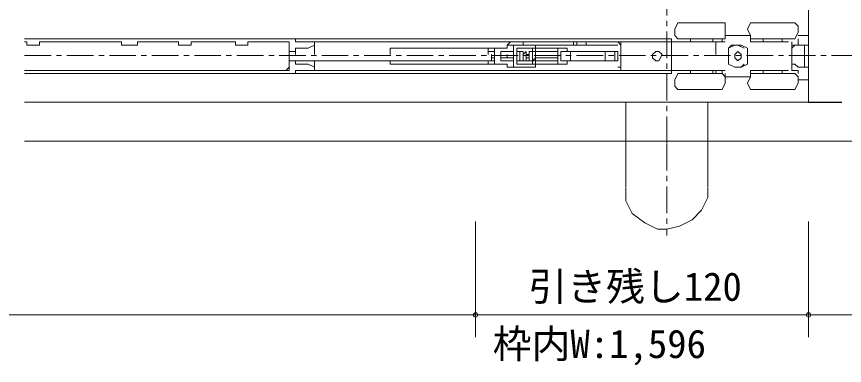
# Model space of a CAD drawing. Units: millimetres at full size; details may follow other scales. Extents: x -800 to 800, y -560 to 560.
# Drawn here: x -488.3 to -189.9, y -366.6 to -241 of the extents above; entities that cross this region are included whole.
import ezdxf
from ezdxf.enums import TextEntityAlignment as Align

# ---------------------------------------------------------------- set-up
doc = ezdxf.new("R2010")
doc.units = ezdxf.units.MM
doc.header["$LTSCALE"] = 4
doc.header["$PDMODE"] = 32
doc.header["$PDSIZE"] = 1.6
doc.linetypes.add('DASHED3', pattern=[4, 3, -1])
doc.linetypes.add('USER12', pattern=[3.826934, 2.391833, -0.478367, 0.478367, -0.478367])
doc.layers.add('3-0', color=4, linetype='Continuous', lineweight=9)
doc.styles.add('ＭＳ ゴシック', font='')
doc.styles.get('ＭＳ ゴシック').set_extended_font_data('MS Gothic')

msp = doc.modelspace()

# ---------------------------------------------------------------- linework, layer by layer
at = {"layer": '3-0', "linetype": 'USER12'}
for p, q in [((-253.916, -286.545), (-253.916, -190.841)), ((-485.452, -254.942), (-61.971, -254.942)), ((-253.916, -286.841), (-253.916, -319.845))]:
    msp.add_line(p, q, dxfattribs=at)
at = {"layer": '3-0', "color": 7, "lineweight": 18}
for p, q in [((-202.864, -271.733), (-202.864, -238.692)), ((-202.864, -271.733), (-485.452, -271.733)), ((-268.723, -302.461), (-268.723, -271.733)), ((-239.105, -271.733), (-239.105, -302.461)), ((-485.452, -285.811), (-61.971, -285.811))]:
    msp.add_line(p, q, dxfattribs=at)
at = {"layer": '3-0'}
for p, q in [((-233.999, -243.25), (-249.945, -243.25)), ((-207.792, -243.25), (-223.743, -243.25)), ((-485.452, -248.948), (-387.802, -248.948)), ((-485.452, -250.085), (-484.646, -250.085)), ((-485.452, -250.085), (-484.646, -250.085)), ((-480.088, -250.085), (-450.465, -250.085)), ((-444.768, -250.085), (-429.961, -250.085)), ((-425.403, -250.085), (-409.451, -250.085)), ((-404.895, -250.085), (-390.083, -250.085)), ((-390.083, -250.085), (-391.219, -250.085)), ((-390.083, -260.339), (-390.083, -250.085)), ((-386.661, -248.948), (-387.802, -248.948)), ((-253.367, -248.948), (-386.661, -248.948)), ((-386.661, -250.085), (-253.367, -250.085)), ((-310.333, -250.085), (-311.469, -251.227)), ((-305.771, -250.085), (-305.771, -251.227)), ((-287.542, -251.227), (-287.542, -250.085)), ((-282.986, -248.948), (-286.406, -248.948)), ((-282.986, -248.948), (-286.406, -248.948)), ((-286.406, -251.227), (-286.406, -250.085)), ((-282.986, -250.085), (-282.986, -251.227)), ((-270.455, -251.227), (-271.595, -250.085)), ((-270.455, -250.085), (-270.455, -260.339)), ((-252.226, -248.948), (-253.367, -248.948)), ((-253.367, -250.085), (-252.226, -250.085)), ((-252.226, -248.948), (-252.226, -250.085)), ((-252.226, -250.085), (-236.275, -250.085)), ((-252.226, -260.339), (-252.226, -250.085)), ((-252.226, -250.085), (-251.086, -250.085)), ((-249.945, -248.948), (-233.999, -248.948)), ((-245.389, -250.085), (-245.389, -248.948)), ((-237.414, -248.948), (-237.414, -250.085)), ((-236.275, -250.085), (-233.999, -250.085)), ((-236.275, -250.085), (-236.275, -254.646)), ((-233.999, -250.085), (-233.999, -248.948)), ((-233.999, -248.948), (-232.858, -248.948)), ((-233.999, -250.085), (-232.858, -250.085)), ((-223.743, -247.807), (-232.858, -247.807)), ((-232.858, -248.948), (-232.858, -247.807)), ((-223.743, -248.948), (-223.743, -247.807)), ((-223.743, -248.948), (-207.792, -248.948)), ((-219.187, -250.085), (-219.187, -248.948)), ((-212.348, -248.948), (-212.348, -250.085)), ((-208.931, -254.646), (-208.931, -250.085)), ((-390.083, -254.646), (-390.083, -253.504)), ((-387.802, -253.504), (-387.802, -254.646)), ((-380.969, -254.646), (-380.969, -251.227)), ((-353.622, -254.646), (-353.622, -252.366)), ((-353.622, -252.366), (-318.306, -252.366)), ((-318.306, -253.504), (-318.306, -252.366)), ((-316.025, -252.366), (-318.306, -252.366)), ((-318.306, -253.504), (-318.306, -254.646)), ((-318.306, -253.504), (-316.025, -253.504)), ((-313.75, -253.504), (-313.75, -254.646)), ((-313.75, -253.504), (-309.192, -253.504)), ((-309.192, -251.227), (-311.469, -251.227)), ((-311.469, -252.366), (-311.469, -251.227)), ((-271.595, -251.227), (-310.333, -251.227)), ((-306.911, -253.504), (-308.052, -253.504)), ((-306.911, -256.923), (-306.911, -253.504)), ((-302.354, -254.646), (-302.354, -253.504)), ((-301.213, -252.366), (-293.24, -252.366)), ((-289.823, -252.366), (-301.213, -252.366)), ((-301.213, -254.646), (-301.213, -253.504)), ((-293.24, -253.504), (-301.213, -253.504)), ((-289.823, -252.366), (-293.24, -252.366)), ((-293.24, -253.504), (-293.24, -252.366)), ((-293.24, -254.646), (-293.24, -253.504)), ((-292.099, -253.504), (-273.872, -253.504)), ((-292.099, -253.504), (-290.965, -253.504)), ((-290.965, -253.504), (-288.684, -253.504)), ((-288.684, -253.504), (-287.542, -253.504)), ((-278.428, -253.504), (-287.542, -253.504)), ((-277.289, -253.504), (-278.428, -253.504)), ((-277.289, -253.504), (-276.152, -253.504)), ((-272.731, -253.504), (-276.152, -253.504)), ((-273.872, -253.504), (-272.731, -253.504)), ((-272.731, -253.504), (-272.731, -256.923)), ((-270.455, -251.227), (-270.455, -259.201)), ((-231.718, -254.646), (-231.718, -252.366)), ((-224.884, -258.062), (-224.884, -252.366)), ((-224.884, -252.366), (-224.884, -254.646)), ((-204.375, -259.201), (-204.375, -251.227)), ((-202.864, -259.201), (-202.864, -251.227)), ((-202.864, -259.201), (-202.864, -251.227)), ((-317.166, -255.783), (-317.166, -254.646)), ((-317.166, -256.923), (-317.166, -254.646)), ((-316.025, -254.646), (-316.025, -255.783)), ((-316.025, -254.646), (-316.025, -256.923)), ((-311.469, -255.783), (-313.75, -255.783)), ((-311.469, -255.783), (-311.469, -254.646)), ((-311.469, -255.783), (-309.192, -255.783)), ((-302.354, -256.923), (-302.354, -254.646)), ((-301.213, -255.783), (-302.354, -256.923)), ((-301.213, -254.646), (-301.213, -255.783)), ((-293.24, -254.646), (-293.24, -255.783)), ((-231.718, -254.646), (-231.718, -258.062)), ((-228.301, -256.923), (-229.441, -255.783)), ((-224.884, -258.062), (-224.884, -254.646)), ((-208.931, -254.646), (-208.931, -260.339)), ((-391.219, -260.339), (-390.083, -259.201)), ((-318.306, -256.923), (-390.083, -256.923)), ((-380.969, -256.923), (-380.969, -259.201)), ((-353.622, -256.923), (-353.622, -258.062)), ((-318.306, -258.062), (-353.622, -258.062)), ((-318.306, -256.923), (-317.166, -256.923)), ((-316.025, -256.923), (-318.306, -256.923)), ((-311.469, -259.201), (-309.192, -259.201)), ((-311.469, -259.201), (-310.333, -259.201)), ((-308.052, -256.923), (-306.911, -256.923)), ((-304.635, -256.923), (-303.494, -256.923)), ((-302.354, -256.923), (-301.213, -256.923)), ((-302.354, -256.923), (-302.354, -258.062)), ((-301.213, -258.062), (-302.354, -258.062)), ((-293.24, -256.923), (-301.213, -256.923)), ((-301.213, -258.062), (-301.213, -256.923)), ((-301.213, -258.062), (-293.24, -258.062)), ((-301.213, -258.062), (-289.823, -258.062)), ((-293.24, -256.923), (-293.24, -258.062)), ((-293.24, -258.062), (-289.823, -258.062)), ((-290.965, -256.923), (-292.099, -256.923)), ((-287.542, -256.923), (-288.684, -256.923)), ((-287.542, -256.923), (-278.428, -256.923)), ((-278.428, -256.923), (-277.289, -256.923)), ((-276.152, -256.923), (-272.731, -256.923)), ((-272.731, -256.923), (-273.872, -256.923)), ((-204.375, -259.201), (-206.651, -259.201)), ((-202.864, -259.201), (-204.375, -259.201)), ((-202.864, -259.201), (-202.864, -263.759)), ((-450.465, -260.339), (-485.452, -260.339)), ((-387.802, -261.481), (-485.452, -261.481)), ((-450.465, -260.339), (-480.088, -260.339)), ((-429.961, -260.339), (-444.768, -260.339)), ((-409.451, -260.339), (-425.403, -260.339)), ((-404.895, -260.339), (-390.083, -260.339)), ((-386.661, -261.481), (-387.802, -261.481)), ((-386.661, -260.339), (-253.367, -260.339)), ((-253.367, -261.481), (-386.661, -261.481)), ((-383.244, -261.481), (-386.661, -261.481)), ((-271.595, -260.339), (-310.333, -260.339)), ((-268.174, -261.481), (-264.757, -261.481)), ((-252.226, -260.339), (-253.367, -260.339)), ((-253.367, -261.481), (-252.226, -261.481)), ((-252.226, -260.339), (-252.226, -261.481)), ((-252.226, -260.339), (-251.086, -260.339)), ((-249.945, -261.481), (-233.999, -261.481)), ((-245.389, -260.339), (-245.389, -261.481)), ((-237.414, -261.481), (-237.414, -260.339)), ((-236.275, -260.339), (-236.275, -261.481)), ((-233.999, -261.481), (-233.999, -260.339)), ((-233.999, -260.339), (-232.858, -260.339)), ((-233.999, -261.481), (-232.858, -262.619)), ((-232.858, -262.619), (-232.858, -261.481)), ((-210.073, -260.339), (-223.743, -260.339)), ((-223.743, -260.339), (-223.743, -261.481)), ((-223.743, -261.481), (-207.792, -261.481)), ((-223.743, -262.619), (-223.743, -261.481)), ((-223.743, -261.481), (-223.743, -262.619)), ((-219.187, -260.339), (-219.187, -261.481)), ((-212.348, -261.481), (-212.348, -260.339)), ((-223.743, -262.619), (-232.858, -262.619)), ((-206.651, -263.759), (-202.864, -263.759)), ((-233.999, -267.176), (-249.945, -267.176)), ((-238.555, -267.176), (-244.248, -267.176)), ((-207.792, -267.176), (-223.743, -267.176)), ((-322.864, -356.395), (-322.864, -314.802)), ((-202.864, -356.395), (-202.864, -314.802)), ((-703.876, -348.395), (-322.864, -348.395)), ((-322.864, -348.395), (-202.864, -348.395)), ((-202.864, -348.395), (95.406, -348.395))]:
    msp.add_line(p, q, dxfattribs=at)
at = {"layer": '3-0', "color": 7, "linetype": 'DASHED3', "lineweight": 25}
msp.add_line((-202.864, -271.733), (-61.971, -271.733), dxfattribs=at)
at = {"layer": '3-0'}
for points in [[(-249.945, -243.25), (-251.086, -245.529), (-251.086, -247.807), (-249.945, -248.948)], [(-232.858, -247.807), (-232.858, -243.25), (-233.999, -243.25)], [(-223.743, -243.25), (-224.884, -245.529), (-223.743, -247.807)], [(-207.792, -248.948), (-206.651, -246.669), (-206.651, -244.39), (-207.792, -243.25)], [(-484.646, -250.085), (-484.646, -251.227), (-480.088, -251.227), (-480.088, -250.085), (-450.465, -250.085)], [(-450.465, -250.085), (-450.465, -251.227), (-444.768, -251.227), (-444.768, -250.085), (-429.961, -250.085), (-429.961, -251.227), (-425.403, -251.227), (-425.403, -250.085), (-409.451, -250.085), (-409.451, -251.227), (-404.895, -251.227), (-404.895, -250.085), (-390.083, -250.085)], [(-390.083, -251.227), (-390.083, -253.504), (-387.802, -253.504), (-387.802, -252.366), (-383.244, -252.366), (-380.969, -251.227), (-380.969, -250.085), (-387.802, -250.085), (-387.802, -248.948)], [(-233.999, -260.339), (-252.226, -260.339), (-252.226, -250.085)], [(-223.743, -248.948), (-223.743, -250.085), (-210.073, -250.085)], [(-206.651, -248.948), (-206.651, -251.227), (-208.931, -251.227)], [(-206.651, -251.227), (-202.864, -251.227), (-202.864, -247.807), (-206.651, -247.807)], [(-311.469, -252.366), (-316.025, -252.366), (-316.025, -258.062), (-311.469, -258.062), (-311.469, -259.201)], [(-306.911, -256.923), (-306.911, -255.783), (-306.911, -254.646), (-306.911, -253.504)], [(-305.771, -256.923), (-305.771, -255.783), (-305.771, -254.646), (-305.771, -253.504), (-306.911, -253.504), (-306.911, -254.646), (-306.911, -255.783)], [(-306.911, -253.504), (-306.911, -254.646), (-306.911, -255.783), (-306.911, -256.923), (-305.771, -256.923), (-305.771, -255.783), (-305.771, -254.646)], [(-304.635, -253.504), (-305.771, -254.646), (-305.771, -255.783)], [(-305.771, -253.504), (-305.771, -254.646), (-305.771, -255.783), (-305.771, -256.923), (-304.635, -256.923), (-304.635, -255.783), (-304.635, -254.646)], [(-304.635, -253.504), (-304.635, -254.646), (-304.635, -255.783), (-304.635, -256.923)], [(-303.494, -256.923), (-303.494, -255.783), (-304.635, -255.783), (-304.635, -254.646), (-304.635, -253.504)], [(-303.494, -256.923), (-303.494, -255.783), (-303.494, -254.646), (-303.494, -253.504), (-303.494, -254.646), (-304.635, -254.646), (-304.635, -255.783)], [(-302.354, -253.504), (-303.494, -253.504), (-303.494, -254.646), (-303.494, -255.783)], [(-303.494, -253.504), (-303.494, -254.646), (-303.494, -255.783), (-303.494, -256.923), (-302.354, -256.923), (-302.354, -255.783)], [(-273.872, -256.923), (-292.099, -256.923), (-292.099, -253.504)], [(-288.684, -253.504), (-288.684, -256.923), (-290.965, -256.923)], [(-289.823, -252.366), (-289.823, -253.504), (-271.595, -253.504), (-271.595, -256.923), (-289.823, -256.923), (-289.823, -258.062)], [(-276.152, -253.504), (-276.152, -256.923), (-277.289, -256.923)], [(-226.02, -252.366), (-228.301, -251.227), (-230.577, -251.227), (-231.718, -252.366)], [(-224.884, -252.366), (-227.16, -251.227), (-229.441, -251.227), (-231.718, -252.366)], [(-228.301, -256.923), (-227.16, -255.783), (-227.16, -254.646), (-228.301, -253.504), (-229.441, -254.646), (-229.441, -255.783)], [(-206.651, -251.227), (-207.792, -251.227), (-208.931, -252.366)], [(-316.025, -256.923), (-316.025, -255.783), (-317.166, -255.783), (-317.166, -256.923)], [(-309.192, -256.923), (-313.75, -256.923), (-313.75, -255.783), (-313.75, -254.646)], [(-306.911, -256.923), (-306.911, -255.783), (-306.911, -254.646)], [(-303.494, -256.923), (-303.494, -255.783), (-303.494, -254.646)], [(-293.24, -256.923), (-293.24, -255.783), (-301.213, -255.783), (-301.213, -256.923)], [(-387.802, -261.481), (-387.802, -260.339), (-380.969, -260.339), (-380.969, -259.201), (-383.244, -258.062), (-387.802, -258.062), (-387.802, -256.923), (-390.083, -256.923), (-390.083, -260.339), (-404.895, -260.339), (-409.451, -260.339), (-425.403, -260.339), (-429.961, -260.339), (-444.768, -260.339), (-450.465, -260.339)], [(-318.306, -256.923), (-318.306, -258.062), (-316.025, -258.062)], [(-271.595, -259.201), (-270.455, -259.201), (-270.455, -258.062)], [(-231.718, -258.062), (-229.441, -259.201), (-227.16, -259.201), (-224.884, -258.062)], [(-231.718, -258.062), (-229.441, -259.201), (-227.16, -259.201), (-226.02, -258.062)], [(-208.931, -258.062), (-207.792, -258.062), (-206.651, -259.201)], [(-249.945, -261.481), (-251.086, -263.759), (-251.086, -266.037), (-249.945, -267.176)], [(-208.931, -260.339), (-206.651, -260.339), (-206.651, -261.481)], [(-207.792, -267.176), (-206.651, -264.898), (-206.651, -262.619), (-207.792, -261.481)], [(-233.999, -267.176), (-232.858, -264.898), (-232.858, -262.619)], [(-223.743, -262.619), (-224.884, -264.898), (-223.743, -267.176)], [(-218.046, -267.176), (-216.906, -267.176), (-213.489, -267.176)]]:
    msp.add_lwpolyline(points, dxfattribs=at)
for points in [[(-309.192, -251.227), (-309.192, -259.201), (-301.213, -259.201), (-301.213, -258.062), (-308.052, -258.062), (-308.052, -252.366), (-301.213, -252.366), (-301.213, -251.227)], [(-301.213, -252.366), (-302.354, -252.366), (-302.354, -253.504), (-301.213, -253.504)], [(-255.643, -254.646), (-256.784, -253.504), (-257.924, -253.504), (-259.06, -254.646), (-259.06, -255.783), (-257.924, -256.923), (-256.784, -256.923)]]:
    msp.add_lwpolyline(points, close=True, dxfattribs=at)
at = {"layer": '3-0', "color": 7, "lineweight": 18}
msp.add_lwpolyline([(-268.723, -302.757), (-268.723, -307.313), (-266.446, -311.872), (-261.89, -315.289), (-257.333, -317.566), (-253.916, -317.566), (-249.355, -316.429), (-244.797, -314.152), (-241.38, -310.731), (-239.105, -306.175), (-239.105, -302.757)], dxfattribs=at)
at = {"layer": '3-0'}
for p in [(-322.864, -348.395), (-202.864, -348.395)]:
    msp.add_point(p, dxfattribs=at)

# ---------------------------------------------------------------- texts
at = {"layer": '3-0', "color": 7, "style": 'ＭＳ ゴシック'}
for s, p in [('引き残し120', (-303.824, -346.395)), ('枠内W:1,596', (-316.674, -367.008))]:
    msp.add_text(s, height=10.26, dxfattribs=at).set_placement(p, align=Align.BOTTOM_LEFT)

doc.saveas('drawing.dxf')
